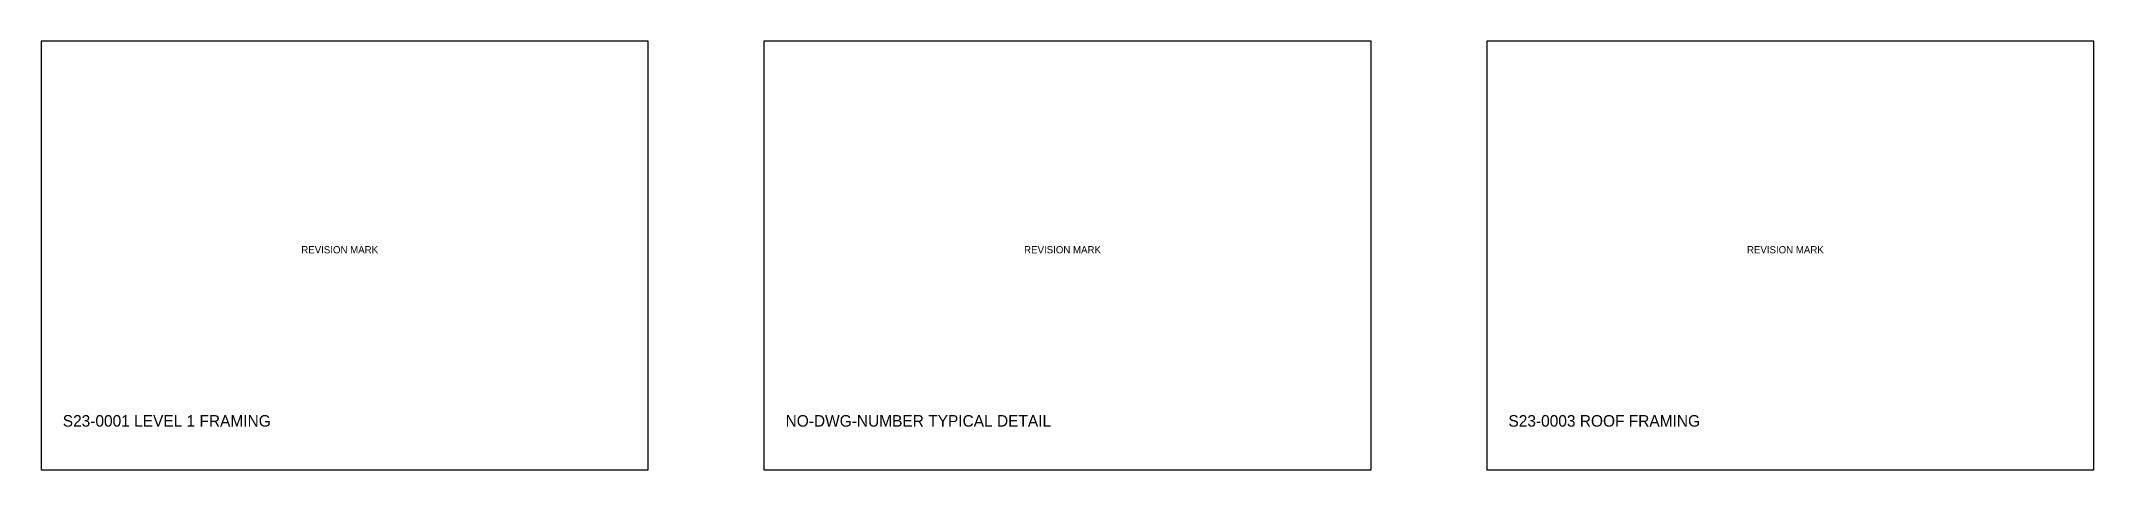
# Model space of a CAD drawing. Header units: metres. Extents: x 0 to 1420, y 0 to 297.
import ezdxf

# ---------------------------------------------------------------- set-up
doc = ezdxf.new("R2010")
doc.units = ezdxf.units.M
for name, color, linetype in [('CHANGE', 7, 'Continuous'), ('FRAME', 7, 'Continuous'), ('TITLE', 7, 'Continuous')]:
    doc.layers.add(name, color=color, linetype=linetype)

msp = doc.modelspace()

# ---------------------------------------------------------------- linework, layer by layer
at = {"layer": 'FRAME'}
for points in [[(0, 0), (420, 0), (420, 297), (0, 297)], [(500, 0), (920, 0), (920, 297), (500, 297)], [(1000, 0), (1420, 0), (1420, 297), (1000, 297)]]:
    msp.add_lwpolyline(points, close=True, dxfattribs=at)

# ---------------------------------------------------------------- texts
at = {"layer": 'CHANGE'}
for p in [(180, 150), (680, 150), (1180, 150)]:
    msp.add_text('REVISION MARK', height=5, dxfattribs=at).set_placement(p)
at = {"layer": 'TITLE'}
for s, p in [('S23-0001 LEVEL 1 FRAMING', (15, 30)), ('NO-DWG-NUMBER TYPICAL DETAIL', (515, 30)), ('S23-0003 ROOF FRAMING', (1015, 30))]:
    msp.add_text(s, height=8, dxfattribs=at).set_placement(p)

doc.saveas('drawing.dxf')
